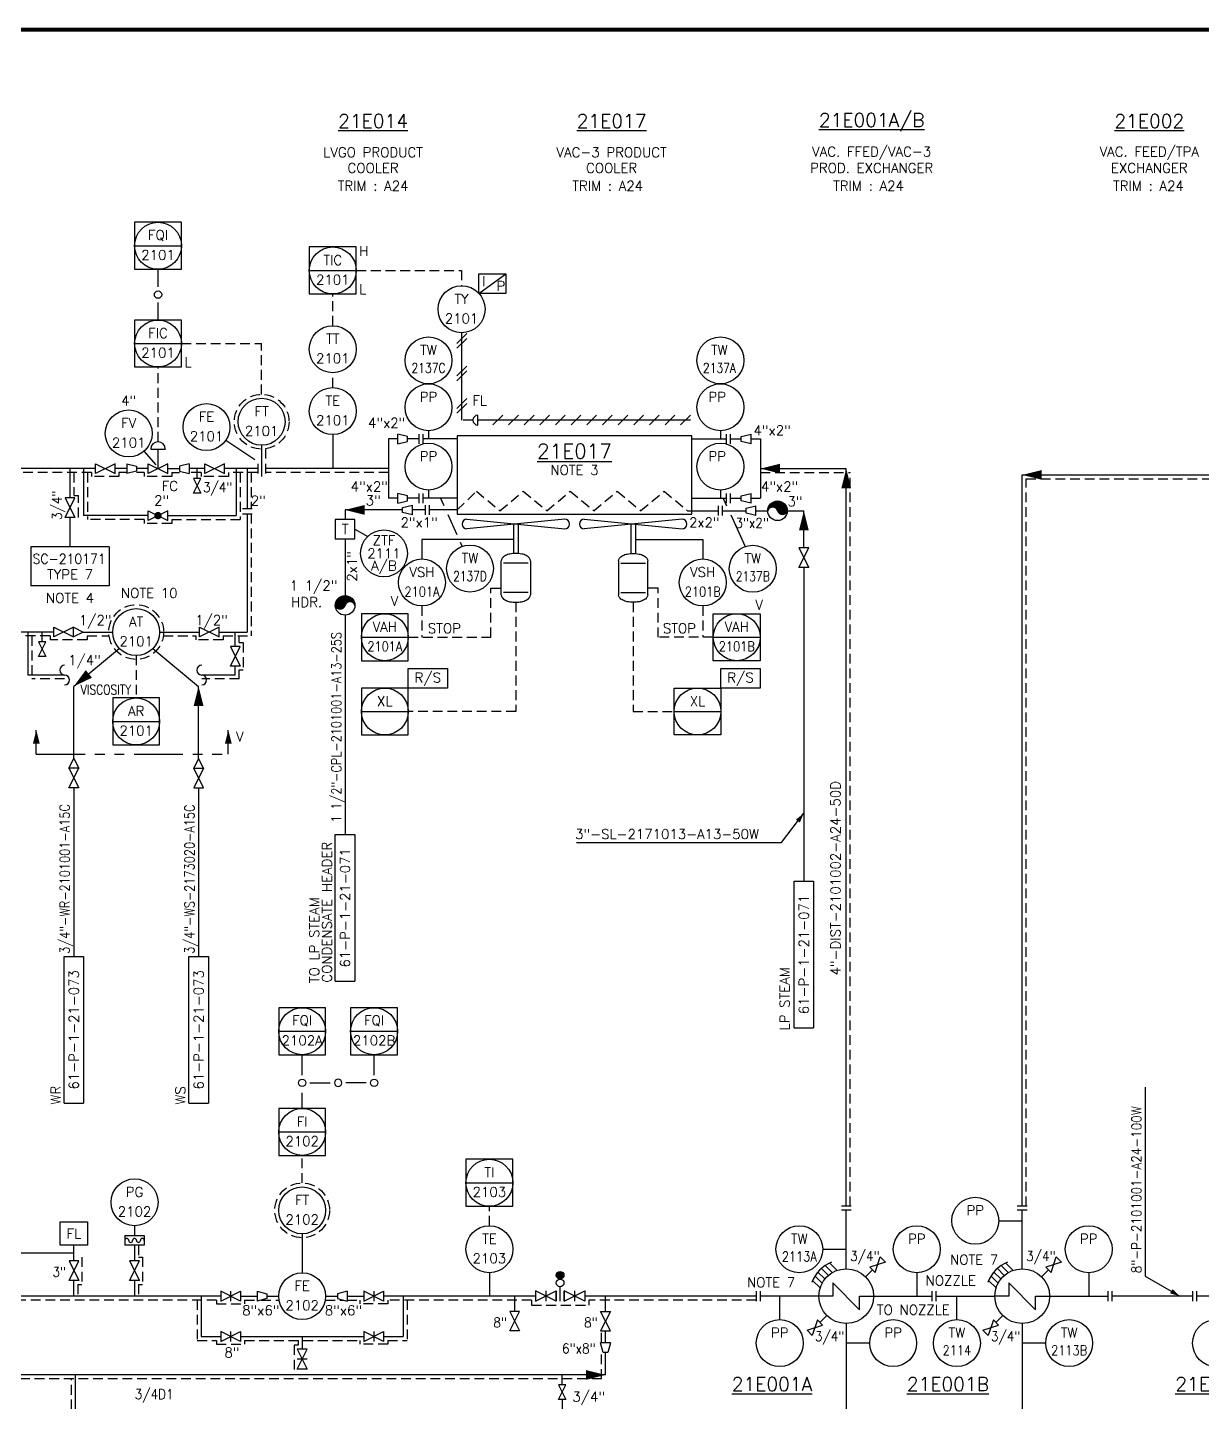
# Model space of a CAD drawing. Header units: millimetres. Extents: x 1928 to 2796, y 74 to 693.
# Drawn here: x 2079.7 to 2380.2, y 331 to 682.6 of the extents above; entities that cross this region are included whole.
import ezdxf
from ezdxf.enums import TextEntityAlignment as Align

# ---------------------------------------------------------------- set-up
doc = ezdxf.new("R2010")
doc.units = ezdxf.units.MM
doc.header["$LTSCALE"] = 10
doc.linetypes.add('HIDDEN', pattern=[0.375, 0.25, -0.125])
doc.linetypes.add('PHANTOM', pattern=[2.5, 1.25, -0.25, 0.25, -0.25, 0.25, -0.25])
for name, color, linetype in [('2', 2, 'Continuous'), ('3', 3, 'Continuous'), ('FTGS', 7, 'Continuous'), ('INST', 4, 'Continuous'), ('SYM', 7, 'Continuous'), ('TEXT', 7, 'Continuous'), ('UTSYM', 6, 'Continuous')]:
    doc.layers.add(name, color=color, linetype=linetype)
doc.styles.add('ROMANS', font='romans')
doc.styles.add('SIMPLEX', font='SIMPLEX.shx', dxfattribs={"width": 0.9})
doc.styles.get("Standard").update_dxf_attribs({"font": 'simplex.shx'})

# ---------------------------------------------------------------- blocks, each defined once
blk = doc.blocks.new('W1')
at = {"layer": '2'}
blk.add_lwpolyline([(0, 0, 0, 2.5, 0), (5, 0, 2.5, 2.5, 0)], format="xyseb", dxfattribs=at)
blk = doc.blocks.new('LV1')
for p, q in [((5, 1.25), (0, -1.25)), ((0, 1.25), (5, -1.25)), ((0, -1.25), (0, 1.25)), ((5, -1.25), (5, 1.25))]:
    blk.add_line(p, q)
blk = doc.blocks.new('LC17')
at = {"layer": 'FTGS'}
for p, q in [((-2.5, 2.5), (2.5, 2.5)), ((-2.5, 2.5), (-2.5, 0)), ((2.5, 0), (-2.5, 0)), ((2.5, 2.5), (2.5, 0))]:
    blk.add_line(p, q, dxfattribs=at)
at = {"layer": 'FTGS', "linetype": 'Continuous'}
for centre, start, end in [((-2, 1.25), 0, 180), ((-1, 1.25), 180, 0), ((0, 1.25), 0, 180), ((1, 1.25), 180, 0), ((2, 1.25), 0, 180)]:
    blk.add_arc(centre, 0.5, start, end, dxfattribs=at)
blk = doc.blocks.new('DDOT')
blk.add_circle((0, 0), 0.0375)
blk = doc.blocks.new('LB8')
for p, q in [((0, 1.25), (0, -1.25)), ((1, 1.25), (1, -1.25))]:
    blk.add_line(p, q)
blk = doc.blocks.new('RB9')
at = {"layer": 'SYM'}
blk.add_line((0, 0.05), (0, -0.05), dxfattribs=at)
blk.add_arc((0, 0), 0.05, 270, 90, dxfattribs=at)
blk = doc.blocks.new('PA07')
at = {"layer": 'SYM'}
for centre, start, end in [((0, 0.05), 90, 270), ((0, -0.05), 270, 90)]:
    blk.add_arc(centre, 0.05, start, end, dxfattribs=at)
blk = doc.blocks.new('RB2')
blk.add_blockref('PA07', (0, 0))
blk = doc.blocks.new('LV3')
for p, q in [((5, 1.25), (0, -1.25)), ((0, -1.25), (0, 1.25)), ((0, 1.25), (5, -1.25)), ((5, -1.25), (5, 1.25))]:
    blk.add_line(p, q)
at = {"const_width": 0.9375}
blk.add_lwpolyline([(2.03125, 0, 1), (2.96875, 0, 1)], format="xyb", close=True, dxfattribs=at)
blk = doc.blocks.new('UM00')
for p, q in [((0.1, 0.025), (0, 0.05)), ((0, -0.05), (0, 0.05)), ((0.1, -0.025), (0.1, 0.025)), ((0, -0.05), (0.1, -0.025))]:
    blk.add_line(p, q)
blk = doc.blocks.new('RB14')
at = {"layer": 'INST'}
for p, q in [((-0.047, -0.02), (0.053, 0.08)), ((-0.047, -0.069), (0.053, 0.031))]:
    blk.add_line(p, q, dxfattribs=at)
blk = doc.blocks.new('VALVE')
at = {"color": 7}
for p, q in [((0, 1.265), (0, -1.265)), ((0, -1.265), (5.06, 1.265)), ((5.06, -1.265), (0, 1.265)), ((2.53, 1.265), (2.53, -1.265)), ((5.06, 1.265), (5.06, -1.265)), ((5.06, 1.265), (5.06, -1.265))]:
    blk.add_line(p, q, dxfattribs=at)

msp = doc.modelspace()

# ---------------------------------------------------------------- linework, layer by layer
for p, q in [((2107.05, 626.78), (2119.05, 626.78)), ((2113.05, 616.28), (2113.05, 620.78)), ((2151.74, 620.46), (2163.74, 620.46)), ((2195.11, 614.59), (2201.99, 619.59)), ((2195.11, 614.59), (2195.11, 619.59)), ((2195.11, 619.59), (2201.99, 619.59)), ((2201.99, 619.59), (2201.99, 614.59)), ((2113.05, 607.78), (2113.05, 612.28)), ((2201.99, 614.59), (2195.11, 614.59)), ((2107.05, 601.78), (2119.05, 601.78)), ((2137.77, 572.01), (2130.39, 577.01)), ((2171.98, 577.37), (2171.98, 562.2)), ((2174.39, 576.12), (2174.39, 578.62)), ((2176.89, 577.99), (2174.39, 578.62)), ((2174.39, 576.12), (2176.89, 576.74)), ((2176.89, 576.74), (2176.89, 577.99)), ((2189.55, 577.37), (2180.74, 577.37)), ((2249.55, 577.37), (2258.37, 577.37)), ((2262.21, 577.99), (2264.71, 578.62)), ((2262.21, 576.74), (2262.21, 577.99)), ((2264.71, 576.12), (2262.21, 576.74)), ((2264.71, 576.12), (2264.71, 578.62)), ((2267.12, 577.37), (2267.12, 562.2)), ((2112.55, 570.78), (2109.5, 574.27)), ((2111.18, 574.78), (2114.93, 574.78)), ((2090.55, 562.28), (2090.55, 569.78)), ((2094, 569.78), (2094, 557.78)), ((2123.05, 567.28), (2123.05, 569.78)), ((2133.05, 569.78), (2133.05, 557.78)), ((2135.87, 569.78), (2135.87, 559.52)), ((2123.99, 567.28), (2122.11, 567.28)), ((2122.11, 567.28), (2123.99, 563.53)), ((2122.11, 563.53), (2123.99, 567.28)), ((2123.99, 563.53), (2122.11, 563.53)), ((2174.39, 560.95), (2174.39, 563.45)), ((2176.89, 562.82), (2174.39, 563.45)), ((2176.89, 561.57), (2176.89, 562.82)), ((2262.21, 562.82), (2264.71, 563.45)), ((2262.21, 561.57), (2262.21, 562.82)), ((2264.71, 560.95), (2264.71, 563.45)), ((2174.39, 560.95), (2176.89, 561.57)), ((2175.61, 559.85), (2178.11, 560.48)), ((2175.61, 558.6), (2175.61, 559.85)), ((2178.11, 557.98), (2178.11, 560.48)), ((2189.55, 562.2), (2180.74, 562.2)), ((2185.29, 562.2), (2186.13, 560.35)), ((2249.55, 562.2), (2258.37, 562.2)), ((2257.61, 562.15), (2258.45, 560.31)), ((2264.71, 560.95), (2262.21, 561.57)), ((2263.47, 559.64), (2265.97, 560.26)), ((2263.47, 558.39), (2263.47, 559.64)), ((2265.97, 557.76), (2265.97, 560.26)), ((2090.55, 549.78), (2090.55, 557.28)), ((2110.55, 557.78), (2094, 557.78)), ((2115.55, 557.78), (2133.05, 557.78)), ((2135.87, 558.27), (2135.87, 527.99)), ((2163.39, 556.81), (2158.39, 556.81)), ((2158.39, 556.81), (2158.39, 551.81)), ((2163.39, 551.81), (2163.39, 556.81)), ((2178.11, 557.98), (2175.61, 558.6)), ((2187.18, 558.02), (2189.48, 552.93)), ((2248.47, 559.01), (2249.55, 559.01)), ((2259.5, 557.98), (2263.18, 549.86)), ((2265.97, 557.76), (2263.47, 558.39)), ((2278.21, 549.51), (2278.21, 559.01)), ((2163.39, 554.31), (2166.71, 552.47)), ((2100.55, 549.78), (2080.55, 549.78)), ((2080.55, 549.78), (2080.55, 539.78)), ((2100.55, 549.78), (2100.55, 539.78)), ((2158.39, 551.81), (2163.39, 551.81)), ((2160.89, 551.81), (2160.89, 537.32)), ((2203.93, 551.68), (2180.55, 551.68)), ((2180.55, 551.68), (2180.55, 546.68)), ((2190.35, 551.02), (2190.86, 549.9)), ((2235.18, 551.68), (2252.35, 551.68)), ((2252.35, 551.68), (2252.35, 546.68)), ((2276.96, 549.51), (2279.46, 544.51)), ((2276.96, 544.51), (2279.46, 549.51)), ((2279.46, 549.51), (2276.96, 549.51)), ((2279.46, 544.51), (2276.96, 544.51)), ((2278.21, 544.51), (2278.21, 464.31)), ((2100.55, 539.78), (2080.55, 539.78)), ((2160.89, 532.32), (2160.89, 476.22)), ((2086.43, 527.99), (2077, 527.99)), ((2079.74, 527.99), (2079.74, 517.01)), ((2083.39, 525.49), (2083.39, 527.99)), ((2086.43, 529.24), (2091.43, 526.74)), ((2091.43, 529.24), (2086.43, 526.74)), ((2086.43, 526.74), (2086.43, 529.24)), ((2091.43, 529.24), (2093.93, 527.99)), ((2091.43, 526.74), (2091.43, 529.24)), ((2093.93, 527.99), (2091.43, 526.74)), ((2093.93, 527.99), (2101.47, 527.99)), ((2113.47, 527.99), (2123.68, 527.99)), ((2123.68, 529.24), (2128.68, 526.74)), ((2128.68, 529.24), (2123.68, 526.74)), ((2123.68, 526.74), (2123.68, 529.24)), ((2128.68, 526.74), (2128.68, 529.24)), ((2128.68, 527.99), (2135.87, 527.99)), ((2132.82, 524.31), (2132.82, 527.99)), ((2082.45, 521.74), (2084.33, 525.49)), ((2082.45, 525.49), (2084.33, 521.74)), ((2084.33, 525.49), (2082.45, 525.49)), ((2134.07, 524.31), (2131.57, 524.31)), ((2131.57, 524.31), (2134.07, 519.31)), ((2131.57, 519.31), (2134.07, 524.31)), ((2165.05, 526.68), (2177.05, 526.68)), ((2255.05, 526.68), (2267.05, 526.68)), ((2084.33, 521.74), (2082.45, 521.74)), ((2103.2, 523.78), (2091.51, 514.11)), ((2111.74, 523.78), (2123.43, 514.11)), ((2089.16, 517.01), (2079.74, 517.01)), ((2132.82, 517.01), (2124.24, 517.01)), ((2134.07, 519.31), (2131.57, 519.31)), ((2132.82, 517.01), (2132.82, 519.31)), ((2177.05, 513.68), (2177.05, 518.68)), ((2177.05, 518.68), (2187.05, 518.68)), ((2187.05, 518.68), (2187.05, 513.68)), ((2257.01, 513.68), (2257.01, 518.68)), ((2257.01, 518.68), (2267.01, 518.68)), ((2267.01, 518.68), (2267.01, 513.68)), ((2091.51, 495.7), (2091.51, 514.11)), ((2123.43, 495.7), (2123.43, 514.11)), ((2187.05, 513.68), (2177.05, 513.68)), ((2267.01, 513.68), (2257.01, 513.68)), ((2165.05, 507.68), (2177.05, 507.68)), ((2245.01, 507.68), (2257.01, 507.68)), ((2081.93, 496.8), (2081.93, 502.92)), ((2101.47, 505.15), (2113.47, 505.15)), ((2131.03, 496.8), (2131.03, 502.92)), ((2090.26, 493.2), (2091.51, 495.7)), ((2090.26, 493.2), (2092.76, 488.2)), ((2090.26, 488.2), (2092.76, 493.2)), ((2092.76, 493.2), (2090.26, 493.2)), ((2091.51, 495.7), (2092.76, 493.2)), ((2123.43, 495.7), (2122.18, 493.2)), ((2124.68, 488.2), (2122.18, 493.2)), ((2124.68, 493.2), (2122.18, 488.2)), ((2122.18, 493.2), (2124.68, 493.2)), ((2124.68, 493.2), (2123.43, 495.7)), ((2092.76, 488.2), (2090.26, 488.2)), ((2091.51, 488.2), (2091.51, 445.03)), ((2122.18, 488.2), (2124.68, 488.2)), ((2123.43, 488.2), (2123.43, 445.03)), ((2272.46, 474.19), (2278.21, 481.65)), ((2158.39, 438.72), (2158.39, 476.22)), ((2158.39, 476.22), (2163.39, 476.22)), ((2163.39, 476.22), (2163.39, 438.72)), ((2220.11, 474.19), (2272.46, 474.19)), ((2275.71, 426.81), (2275.71, 464.31)), ((2275.71, 464.31), (2280.71, 464.31)), ((2280.71, 464.31), (2280.71, 426.81)), ((2089.01, 407.53), (2089.01, 445.03)), ((2089.01, 445.03), (2094.01, 445.03)), ((2094.01, 445.03), (2094.01, 407.53)), ((2120.93, 407.53), (2120.93, 445.03)), ((2120.93, 445.03), (2125.93, 445.03)), ((2125.93, 445.03), (2125.93, 407.53)), ((2158.39, 438.72), (2163.39, 438.72)), ((2143.91, 425.92), (2155.91, 425.92)), ((2162.31, 425.92), (2174.31, 425.92)), ((2275.71, 426.81), (2280.71, 426.81)), ((2149.91, 414.72), (2149.91, 419.92)), ((2168.31, 414.72), (2168.31, 419.92)), ((2151.91, 412.72), (2157.11, 412.72)), ((2166.31, 412.72), (2161.11, 412.72)), ((2365.52, 411.65), (2365.52, 363.29)), ((2149.91, 406.17), (2149.91, 410.19)), ((2089.01, 407.53), (2094.01, 407.53)), ((2120.93, 407.53), (2125.93, 407.53)), ((2143.91, 400.17), (2155.91, 400.17)), ((2191.79, 387.18), (2203.79, 387.18)), ((2289.05, 365.18), (2289.05, 380.18)), ((2334.05, 365.18), (2334.05, 380.18)), ((2107.05, 376.18), (2107.05, 373.68)), ((2107.05, 371.18), (2107.05, 367.18)), ((2107.05, 362.18), (2107.05, 358.18)), ((2295.77, 364.9), (2294, 363.13)), ((2340.77, 364.9), (2339, 363.13)), ((2365.52, 363.29), (2374.35, 358.18)), ((2204.28, 354.27), (2204.28, 358.18)), ((2227.48, 354.27), (2227.48, 358.18)), ((2282.05, 358.18), (2267.05, 358.18)), ((2296.05, 358.18), (2311.05, 358.18)), ((2312.05, 358.18), (2327.05, 358.18)), ((2341.05, 358.18), (2356.05, 358.18)), ((2393.62, 358.18), (2378.62, 358.18)), ((2282.33, 351.47), (2284.1, 353.24)), ((2327.33, 351.47), (2329.1, 353.24)), ((2289.05, 351.18), (2289.05, 318.18)), ((2334.05, 351.18), (2334.05, 318.18)), ((2217.38, 335.53), (2215.5, 335.53)), ((2215.5, 335.53), (2217.38, 331.78)), ((2215.5, 331.78), (2217.38, 335.53)), ((2217.38, 331.78), (2215.5, 331.78))]:
    msp.add_line(p, q)
at = {"linetype": 'HIDDEN'}
for p, q in [((2163.74, 620.46), (2190.68, 620.46)), ((2190.68, 620.46), (2190.68, 616.55)), ((2157.74, 606.32), (2157.74, 614.46)), ((2119.05, 601.78), (2139.55, 601.78)), ((2139.55, 588.78), (2139.55, 601.78)), ((2113.05, 576.66), (2113.05, 595.78)), ((2157.74, 590.5), (2157.74, 594.32)), ((2193.58, 582.18), (2190.68, 582.18)), ((2096.05, 568.78), (2004.98, 568.78)), ((2091.55, 568.78), (2091.55, 562.88)), ((2095, 568.78), (2095, 556.78)), ((2096.05, 568.78), (2096.05, 567.78)), ((2103.05, 567.78), (2096.05, 567.78)), ((2103.05, 568.78), (2103.05, 567.78)), ((2105.05, 568.78), (2103.05, 568.78)), ((2109.55, 568.78), (2107.55, 568.78)), ((2109.55, 568.78), (2109.55, 567.78)), ((2116.55, 567.78), (2109.55, 567.78)), ((2116.55, 568.78), (2118.55, 568.78)), ((2116.55, 568.78), (2116.55, 567.78)), ((2124.05, 568.78), (2121.05, 568.78)), ((2124.05, 568.78), (2124.05, 567.78)), ((2131.05, 567.78), (2124.05, 567.78)), ((2138.55, 568.78), (2131.05, 568.78)), ((2131.05, 568.78), (2131.05, 567.78)), ((2134.05, 568.78), (2134.05, 556.78)), ((2136.87, 568.78), (2136.87, 559.52)), ((2171.98, 568.78), (2140.55, 568.78)), ((2267.12, 568.78), (2290.05, 568.78)), ((2091.55, 562.88), (2092.69, 562.88)), ((2092.69, 557.32), (2092.69, 562.88)), ((2189.55, 559.23), (2194.47, 564.01)), ((2194.47, 564.01), (2200.47, 559.01)), ((2200.47, 559.01), (2206.47, 564.01)), ((2206.47, 564.01), (2212.47, 559.01)), ((2212.47, 559.01), (2218.47, 564.01)), ((2218.47, 564.01), (2224.47, 559.01)), ((2224.47, 559.01), (2230.47, 564.01)), ((2230.47, 564.01), (2236.47, 559.01)), ((2236.47, 559.01), (2242.47, 564.01)), ((2242.47, 564.01), (2248.47, 559.01)), ((2109.55, 556.78), (2095, 556.78)), ((2109.55, 556.78), (2109.55, 555.78)), ((2116.55, 555.78), (2109.55, 555.78)), ((2116.55, 556.78), (2134.05, 556.78)), ((2116.55, 556.78), (2116.55, 555.78)), ((2136.87, 558.27), (2136.87, 526.99)), ((2198.14, 526.68), (2198.14, 539.23)), ((2198.14, 539.23), (2200.8, 539.23)), ((2240.96, 539.23), (2238.3, 539.23)), ((2240.96, 526.68), (2240.96, 539.23)), ((2180.55, 534.68), (2180.55, 526.73)), ((2204.55, 535.6), (2204.55, 507.68)), ((2234.55, 535.6), (2234.55, 507.68)), ((2252.35, 534.68), (2252.35, 526.73)), ((2085.43, 526.99), (2078, 526.99)), ((2080.74, 526.99), (2080.74, 516.01)), ((2085.43, 526.99), (2085.43, 525.99)), ((2094.91, 525.99), (2085.43, 525.99)), ((2094.91, 526.99), (2100.54, 526.99)), ((2094.91, 526.99), (2094.91, 525.99)), ((2114.4, 526.99), (2122.68, 526.99)), ((2122.68, 526.99), (2122.68, 525.99)), ((2129.68, 525.99), (2122.68, 525.99)), ((2129.68, 526.99), (2129.68, 525.99)), ((2129.68, 526.99), (2136.87, 526.99)), ((2133.82, 525.31), (2133.82, 526.99)), ((2133.82, 525.31), (2134.82, 525.31)), ((2134.82, 525.31), (2134.82, 518.31)), ((2177.05, 526.68), (2198.14, 526.68)), ((2255.05, 526.68), (2240.96, 526.68)), ((2107.47, 521.99), (2107.47, 511.15)), ((2133.82, 516.01), (2133.82, 518.31)), ((2133.82, 518.31), (2134.82, 518.31)), ((2089.16, 516.01), (2080.74, 516.01)), ((2133.82, 516.01), (2124.24, 516.01)), ((2204.55, 507.68), (2177.05, 507.68)), ((2234.55, 507.68), (2245.01, 507.68)), ((2149.91, 387.12), (2149.91, 394.17)), ((2197.79, 376.18), (2197.79, 381.18)), ((2108.05, 371.18), (2108.05, 368.18)), ((2108.05, 368.18), (2109.05, 368.18)), ((2109.05, 368.18), (2109.05, 361.18)), ((2092.55, 361.18), (2092.55, 358.18)), ((2092.55, 361.18), (2093.55, 361.18)), ((2108.05, 361.18), (2109.05, 361.18)), ((2108.05, 361.18), (2108.05, 358.18)), ((2128.01, 357.18), (2004.4, 357.18)), ((2208.58, 357.18), (2171.81, 357.18)), ((2208.58, 357.18), (2208.58, 355.87)), ((2208.58, 355.87), (2223.18, 355.87)), ((2266.05, 357.18), (2223.18, 357.18)), ((2223.18, 357.18), (2223.18, 355.87)), ((2226.48, 346.27), (2226.48, 349.27)), ((2226.48, 337.03), (2226.48, 343.77)), ((2226.48, 337.03), (1971.05, 337.03)), ((2090.93, 302.97), (2090.93, 337.03))]:
    msp.add_line(p, q, dxfattribs=at)
at = {"linetype": 'Continuous'}
msp.add_line((2190.68, 604.55), (2190.68, 582.18), dxfattribs=at)
at = {"extrusion": (0, 0, -1)}
for p, q in [((2157.74, 578.5), (2157.74, 569.78)), ((2182.22, 579.47), (2182.22, 577.37)), ((2256.88, 579.47), (2256.88, 577.37)), ((2139.55, 575.78), (2139.55, 567.78)), ((2138.55, 571.03), (2138.55, 568.53)), ((2140.55, 571.03), (2140.55, 568.53)), ((2182.22, 564.3), (2182.22, 562.2)), ((2256.88, 564.3), (2256.88, 562.2)), ((2256.31, 560.26), (2256.31, 557.76)), ((2257.31, 560.26), (2257.31, 557.76)), ((2328.05, 377.47), (2334.05, 377.47)), ((2149.91, 374.12), (2149.91, 364.18)), ((2283.05, 370.18), (2289.05, 370.18)), ((2091.55, 358.18), (2091.55, 362.18)), ((2197.79, 364.18), (2197.79, 358.18)), ((2307.09, 364.18), (2307.09, 358.18)), ((2351.05, 364.18), (2351.05, 358.18)), ((2272.05, 352.18), (2272.05, 358.18)), ((2317.34, 352.18), (2317.34, 358.18)), ((2295.05, 346.18), (2289.05, 346.18)), ((2340.05, 346.18), (2334.05, 346.18))]:
    msp.add_line(p, q, dxfattribs=at)
at = {"linetype": 'HIDDEN', "extrusion": (0, 0, -1)}
msp.add_line((2140.55, 574.85), (2140.55, 572.28), dxfattribs=at)
at = {"color": 7}
for p, q in [((2160.89, 559.23), (2160.89, 556.81)), ((2088.05, 377.18), (2095.05, 377.18)), ((2088.05, 371.18), (2088.05, 377.18)), ((2095.05, 377.18), (2095.05, 371.18)), ((2091.55, 369.18), (2034.61, 369.18)), ((2095.05, 371.18), (2088.05, 371.18)), ((2214.84, 356.87), (2209.58, 359.5)), ((2209.58, 356.87), (2214.84, 359.5)), ((2209.58, 359.5), (2209.58, 356.87)), ((2212.21, 359.5), (2212.21, 356.87)), ((2214.84, 359.5), (2214.84, 356.87)), ((2214.84, 359.5), (2214.84, 356.87)), ((2214.84, 356.87), (2214.84, 359.5)), ((2215.88, 356.87), (2215.88, 360.57)), ((2222.18, 356.87), (2216.92, 359.5)), ((2216.92, 356.87), (2222.18, 359.5)), ((2216.92, 356.87), (2216.92, 359.5)), ((2216.92, 359.5), (2216.92, 356.87)), ((2216.92, 359.5), (2216.92, 356.87)), ((2219.55, 359.5), (2219.55, 356.87)), ((2222.18, 359.5), (2222.18, 356.87))]:
    msp.add_line(p, q, dxfattribs=at)
at = {"linetype": 'PHANTOM'}
msp.add_line((2081.93, 496.8), (2131.03, 496.8), dxfattribs=at)
at = {"color": 7, "extrusion": (0, 0, -1)}
msp.add_line((2091.55, 367.18), (2091.55, 371.18), dxfattribs=at)
at = {"color": 7, "linetype": 'HIDDEN'}
for p, q in [((2093.55, 368.18), (2093.55, 361.18)), ((2123.09, 357.18), (2123.09, 346.88)), ((2128.01, 357.18), (2128.01, 356.18)), ((2128.01, 356.18), (2135.2, 356.18)), ((2135.2, 357.18), (2138.41, 357.18)), ((2135.2, 357.18), (2135.2, 356.18)), ((2139.41, 357.18), (2143.99, 357.18)), ((2155.83, 357.18), (2160.41, 357.18)), ((2161.41, 357.18), (2164.62, 357.18)), ((2164.62, 357.18), (2164.62, 356.18)), ((2171.81, 356.18), (2164.62, 356.18)), ((2171.81, 357.18), (2171.81, 356.18)), ((2176.73, 357.18), (2176.73, 346.88)), ((2123.09, 346.88), (2128.01, 346.88)), ((2128.01, 346.88), (2128.01, 345.88)), ((2128.01, 345.88), (2135.2, 345.88)), ((2135.2, 346.88), (2164.62, 346.88)), ((2135.2, 346.88), (2135.2, 345.88)), ((2147.91, 345.67), (2147.91, 338.48)), ((2148.91, 345.67), (2147.91, 345.67)), ((2148.91, 346.88), (2148.91, 345.67)), ((2164.62, 346.88), (2164.62, 345.88)), ((2171.81, 345.88), (2164.62, 345.88)), ((2171.81, 346.88), (2176.73, 346.88)), ((2171.81, 346.88), (2171.81, 345.88))]:
    msp.add_line(p, q, dxfattribs=at)
at = {"color": 0}
for p, q in [((2285.49, 364.21), (2283.68, 366.02)), ((2286.7, 364.78), (2284.8, 366.68)), ((2330.49, 364.21), (2328.68, 366.02)), ((2331.7, 364.78), (2329.8, 366.68)), ((2282.37, 360.27), (2280.44, 362.2)), ((2282.89, 361.51), (2281.07, 363.33)), ((2283.6, 362.57), (2281.82, 364.35)), ((2284.47, 363.47), (2282.69, 365.24)), ((2327.37, 360.27), (2325.44, 362.2)), ((2327.89, 361.51), (2326.07, 363.33)), ((2328.6, 362.57), (2326.82, 364.35)), ((2329.47, 363.47), (2327.69, 365.24))]:
    msp.add_line(p, q, dxfattribs=at)
at = {"color": 3}
for p, q in [((2124.09, 358.18), (2124.09, 347.88)), ((2134.14, 358.18), (2138.41, 358.18)), ((2140.91, 358.18), (2143.91, 358.18)), ((2155.91, 358.18), (2158.91, 358.18)), ((2161.41, 358.18), (2165.68, 358.18)), ((2175.73, 358.18), (2175.73, 347.88)), ((2124.09, 347.88), (2129.08, 347.88)), ((2134.14, 347.88), (2165.68, 347.88)), ((2149.91, 347.88), (2149.91, 344.6)), ((2170.74, 347.88), (2175.73, 347.88))]:
    msp.add_line(p, q, dxfattribs=at)
at = {"color": 6, "const_width": 1.07}
msp.add_lwpolyline([(1928.39, 682.05), (2790.55, 682.05), (2790.55, 84.43), (1928.39, 84.43), (1928.39, 682.05)], dxfattribs=at)
for points in [[(2107.05, 632.78), (2107.05, 620.78), (2119.05, 620.78), (2119.05, 632.78)], [(2151.74, 626.46), (2151.74, 614.46), (2163.74, 614.46), (2163.74, 626.46)], [(2107.05, 607.78), (2107.05, 595.78), (2119.05, 595.78), (2119.05, 607.78)], [(2177.05, 532.68), (2165.05, 532.68), (2165.05, 520.68), (2177.05, 520.68)], [(2255.05, 532.68), (2267.05, 532.68), (2267.05, 520.68), (2255.05, 520.68)], [(2177.05, 513.68), (2165.05, 513.68), (2165.05, 501.68), (2177.05, 501.68)], [(2245.01, 513.68), (2257.01, 513.68), (2257.01, 501.68), (2245.01, 501.68)], [(2101.47, 511.15), (2101.47, 499.15), (2113.47, 499.15), (2113.47, 511.15)], [(2143.91, 431.92), (2143.91, 419.92), (2155.91, 419.92), (2155.91, 431.92)], [(2162.31, 431.92), (2162.31, 419.92), (2174.31, 419.92), (2174.31, 431.92)], [(2143.91, 406.17), (2143.91, 394.17), (2155.91, 394.17), (2155.91, 406.17)], [(2191.79, 393.18), (2191.79, 381.18), (2203.79, 381.18), (2203.79, 393.18)]]:
    msp.add_lwpolyline(points, close=True)
for points in [[(2251.05, 553.18), (2251.05, 553.18, 0.155603)], [(2251.05, 553.18), (2251.05, 553.18, 0.139889)]]:
    msp.add_lwpolyline(points, format="xyb")
at = {"const_width": 1}
msp.add_lwpolyline([(2215.38, 363.53, -1), (2216.38, 363.53, -1)], format="xyb", close=True, dxfattribs=at)
for centre in [(2113.05, 626.78), (2157.74, 620.46), (2190.68, 610.55), (2113.05, 601.78), (2157.74, 600.32), (2182.22, 597.47), (2256.88, 597.47), (2182.22, 585.47), (2256.88, 585.47), (2139.55, 581.78), (2157.74, 584.5), (2105.55, 578.78), (2125.45, 580.42), (2182.22, 570.3), (2256.88, 570.3), (2170.84, 548.12), (2192.83, 544.23), (2265.15, 544.19), (2180.55, 540.68), (2252.35, 540.68), (2107.47, 527.99), (2171.05, 526.68), (2261.05, 526.68), (2171.05, 507.68), (2251.01, 507.68), (2107.47, 505.15), (2149.91, 425.92), (2168.31, 425.92), (2149.91, 400.17), (2197.79, 387.18), (2107.05, 382.18), (2149.91, 380.12), (2322.05, 377.47), (2197.79, 370.18), (2277.05, 370.18), (2307.09, 370.18), (2351.05, 370.18), (2149.91, 358.18), (2272.05, 346.18), (2301.05, 346.18), (2317.34, 346.18), (2346.05, 346.18), (2383.62, 346.18)]:
    msp.add_circle(centre, 6)
at = {"linetype": 'HIDDEN'}
for centre in [(2139.55, 581.78), (2107.47, 527.99), (2149.91, 380.12)]:
    msp.add_circle(centre, 7, dxfattribs=at)
at = {"color": 7}
for centre in [(2215.88, 363.53), (2215.88, 361.56)]:
    msp.add_circle(centre, 0.987, dxfattribs=at)
for centre, radius, start, end in [((2113.05, 574.78), 1.87, 0, 180), ((2289.05, 358.18), 9.5, 113.4055, 158.2736), ((2334.05, 358.18), 9.5, 113.4055, 158.2736)]:
    msp.add_arc(centre, radius, start, end)
for start, end in [(0, 180), (180, 0)]:
    msp.add_arc((2215.88, 363.53), 0.493, start, end, dxfattribs=at)
at = {"layer": '2', "color": 7}
msp.add_line((2249.24, 582.18), (2194.83, 582.18), dxfattribs=at)
at = {"layer": '2'}
for p, q in [((2249.55, 578.18), (2189.55, 578.18)), ((2189.55, 578.18), (2189.55, 558.18)), ((2249.55, 558.18), (2249.55, 578.18)), ((2189.55, 558.18), (2249.55, 558.18)), ((2192.05, 556.85), (2217.05, 554.35)), ((2217.05, 556.85), (2192.05, 554.35)), ((2203.93, 555.6), (2203.93, 548.1)), ((2205.18, 555.6), (2205.18, 548.1)), ((2222.05, 556.85), (2247.05, 554.35)), ((2247.05, 556.85), (2222.05, 554.35)), ((2233.93, 555.6), (2233.93, 548.1)), ((2235.18, 555.6), (2235.18, 548.1)), ((2200.8, 537.48), (2200.8, 546.23)), ((2207.68, 545.6), (2201.43, 545.6)), ((2208.3, 546.23), (2208.3, 537.48)), ((2230.8, 546.23), (2230.8, 537.48)), ((2231.43, 545.6), (2237.68, 545.6)), ((2238.3, 537.48), (2238.3, 546.23)), ((2207.68, 538.1), (2201.43, 538.1)), ((2231.43, 538.1), (2237.68, 538.1)), ((2292.45, 354.67), (2285.63, 361.59)), ((2337.45, 354.67), (2330.63, 361.59)), ((2285.63, 358.18), (2282.05, 358.18)), ((2292.45, 358.18), (2296.05, 358.18)), ((2330.63, 358.18), (2327.05, 358.18)), ((2337.45, 358.18), (2341.05, 358.18))]:
    msp.add_line(p, q, dxfattribs=at)
at = {"layer": '2', "linetype": 'Continuous'}
for p, q in [((2285.63, 361.59), (2285.63, 358.18)), ((2330.63, 361.59), (2330.63, 358.18)), ((2292.45, 354.67), (2292.45, 358.18)), ((2337.45, 354.67), (2337.45, 358.18))]:
    msp.add_line(p, q, dxfattribs=at)
at = {"layer": '2'}
for points in [[(2208.3, 546.23, 0.174705), (2208.07, 546.86, 0.104203), (2207.2, 547.55, 0.064948), (2206.07, 547.95, 0.051099), (2204.55, 548.1, 0.051099), (2203.04, 547.95, 0.064948), (2201.9, 547.55, 0.104203), (2201.03, 546.86, 0.174705), (2200.8, 546.23, 0.174705)], [(2230.8, 546.23, -0.174705), (2231.03, 546.86, -0.104203), (2231.9, 547.55, -0.064948), (2233.04, 547.95, -0.051099), (2234.55, 548.1, -0.051099), (2236.07, 547.95, -0.064948), (2237.2, 547.55, -0.104203), (2238.07, 546.86, -0.174705), (2238.3, 546.23, -0.174705)], [(2200.8, 537.48, 0.174705), (2201.03, 536.84, 0.104203), (2201.9, 536.15, 0.064948), (2203.04, 535.76, 0.051099), (2204.55, 535.6, 0.051099), (2206.07, 535.76, 0.064948), (2207.2, 536.15, 0.104203), (2208.07, 536.84, 0.174705), (2208.3, 537.48, 0.174705)], [(2238.3, 537.48, -0.174705), (2238.07, 536.84, -0.104203), (2237.2, 536.15, -0.064948), (2236.07, 535.76, -0.051099), (2234.55, 535.6, -0.051099), (2233.04, 535.76, -0.064948), (2231.9, 536.15, -0.104203), (2231.03, 536.84, -0.174705), (2230.8, 537.48, -0.174705)]]:
    msp.add_lwpolyline(points, format="xyb", dxfattribs=at)
for centre in [(2289.05, 358.18), (2334.05, 358.18)]:
    msp.add_circle(centre, 7, dxfattribs=at)
for centre, start, end in [((2192.05, 555.6), 90, 270), ((2217.05, 555.6), 270, 90), ((2222.05, 555.6), 90, 270), ((2247.05, 555.6), 270, 90)]:
    msp.add_arc(centre, 1.25, start, end, dxfattribs=at)
at = {"layer": '3', "color": 7}
for p, q in [((2174.39, 577.37), (2171.98, 577.37)), ((2179.74, 577.37), (2176.89, 577.37)), ((2259.37, 577.37), (2262.21, 577.37)), ((2264.71, 577.37), (2267.12, 577.37)), ((2175.61, 559.23), (2160.89, 559.23)), ((2174.39, 562.2), (2171.98, 562.2)), ((2179.74, 562.2), (2176.89, 562.2)), ((2181.37, 559.23), (2178.11, 559.23)), ((2189.55, 559.23), (2182.37, 559.23)), ((2259.37, 562.2), (2262.21, 562.2)), ((2264.71, 562.2), (2267.12, 562.2)), ((2249.55, 559.01), (2256.31, 559.01)), ((2257.31, 559.01), (2263.47, 559.01)), ((2265.97, 559.01), (2268.98, 559.01)), ((2273.98, 559.01), (2278.21, 559.01))]:
    msp.add_line(p, q, dxfattribs=at)
at = {"layer": '3'}
for p, q in [((2097.05, 569.78), (2003.98, 569.78)), ((2105.05, 569.78), (2102.05, 569.78)), ((2110.55, 569.78), (2107.55, 569.78)), ((2115.55, 569.78), (2118.55, 569.78)), ((2125.05, 569.78), (2121.05, 569.78)), ((2138.55, 569.78), (2130.05, 569.78)), ((2171.98, 569.78), (2140.55, 569.78)), ((2267.12, 569.78), (2289.05, 569.78)), ((2289.05, 381.18), (2289.05, 569.78)), ((2334.05, 568.18), (2588.05, 568.18)), ((2334.05, 381.18), (2334.05, 568.18)), ((2129.08, 358.18), (2003.4, 358.18)), ((2209.58, 358.18), (2170.74, 358.18)), ((2266.05, 358.18), (2222.18, 358.18)), ((2377.62, 358.18), (2357.05, 358.18)), ((2227.48, 346.27), (2227.48, 349.27)), ((2227.48, 338.03), (2227.48, 343.77)), ((2227.48, 338.03), (1972.05, 338.03)), ((2091.93, 303.97), (2091.93, 338.03)), ((2216.44, 335.53), (2216.44, 338.03)), ((2216.44, 331.78), (2216.44, 326.21))]:
    msp.add_line(p, q, dxfattribs=at)
at = {"layer": '3', "color": 7, "linetype": 'HIDDEN'}
for p, q in [((2290.05, 381.18), (2290.05, 568.78)), ((2335.05, 567.18), (2588.05, 567.18)), ((2335.05, 381.18), (2335.05, 567.18))]:
    msp.add_line(p, q, dxfattribs=at)
at = {"layer": 'INST'}
for p, q in [((2198.7, 580.96), (2201.2, 583.46)), ((2202.7, 580.96), (2205.2, 583.46)), ((2206.7, 580.96), (2209.2, 583.46)), ((2210.7, 580.96), (2213.2, 583.46)), ((2214.7, 580.96), (2217.2, 583.46)), ((2218.7, 580.96), (2221.2, 583.46)), ((2222.7, 580.96), (2225.2, 583.46)), ((2226.7, 580.96), (2229.2, 583.46)), ((2230.7, 580.96), (2233.2, 583.46)), ((2234.7, 580.96), (2237.2, 583.46)), ((2238.7, 580.96), (2241.2, 583.46)), ((2242.7, 580.96), (2245.2, 583.46)), ((2246.7, 580.96), (2249.2, 583.46))]:
    msp.add_line(p, q, dxfattribs=at)
at = {"layer": 'SYM'}
for p, q in [((2113.05, 569.78), (2113.05, 574.78)), ((2110.55, 571.03), (2115.55, 568.53)), ((2115.55, 571.03), (2110.55, 568.53)), ((2110.55, 568.53), (2110.55, 571.03)), ((2115.55, 568.53), (2115.55, 571.03)), ((2137.12, 559.52), (2134.62, 559.52)), ((2134.62, 558.27), (2137.12, 558.27)), ((2299.08, 366.89), (2295.11, 365.57)), ((2296.43, 364.24), (2297.76, 368.22)), ((2297.76, 368.22), (2299.08, 366.89)), ((2344.08, 366.89), (2340.11, 365.57)), ((2341.43, 364.24), (2342.76, 368.22)), ((2342.76, 368.22), (2344.08, 366.89)), ((2295.11, 365.57), (2296.43, 364.24)), ((2340.11, 365.57), (2341.43, 364.24)), ((2281.67, 352.13), (2280.35, 348.15)), ((2283, 350.8), (2281.67, 352.13)), ((2326.67, 352.13), (2325.35, 348.15)), ((2328, 350.8), (2326.67, 352.13)), ((2279.02, 349.48), (2283, 350.8)), ((2280.35, 348.15), (2279.02, 349.48)), ((2324.02, 349.48), (2328, 350.8)), ((2325.35, 348.15), (2324.02, 349.48))]:
    msp.add_line(p, q, dxfattribs=at)
at = {"layer": 'UTSYM', "color": 7}
for p, q in [((2269.29, 559.55), (2269.29, 560.22)), ((2269.6, 559.79), (2269.6, 560.66)), ((2269.92, 559.91), (2269.92, 560.96)), ((2270.23, 559.95), (2270.23, 561.18)), ((2270.54, 559.91), (2270.54, 561.33)), ((2270.85, 559.79), (2270.85, 561.43)), ((2271.17, 559.55), (2271.17, 561.49)), ((2271.48, 559.01), (2271.48, 561.51)), ((2271.79, 558.47), (2271.79, 561.49)), ((2272.1, 558.23), (2272.1, 561.43)), ((2272.42, 558.11), (2272.42, 561.33)), ((2272.73, 558.07), (2272.73, 561.18)), ((2273.04, 558.11), (2273.04, 560.96)), ((2273.35, 558.23), (2273.35, 560.66)), ((2273.67, 558.39), (2273.67, 560.22)), ((2158.71, 534.19), (2158.71, 536.03)), ((2159.02, 534.04), (2159.02, 536.47)), ((2159.33, 533.92), (2159.33, 536.77)), ((2159.64, 533.88), (2159.64, 536.98)), ((2159.96, 533.92), (2159.96, 537.14)), ((2160.27, 534.04), (2160.27, 537.24)), ((2160.58, 534.28), (2160.58, 537.3)), ((2160.89, 534.82), (2160.89, 537.32)), ((2161.21, 535.36), (2161.21, 537.3)), ((2161.52, 535.6), (2161.52, 537.24)), ((2161.83, 535.72), (2161.83, 537.14)), ((2162.14, 535.76), (2162.14, 536.98)), ((2162.46, 535.72), (2162.46, 536.77)), ((2162.77, 535.6), (2162.77, 536.47)), ((2163.08, 535.36), (2163.08, 536.03))]:
    msp.add_line(p, q, dxfattribs=at)
for centre in [(2271.48, 559.01), (2160.89, 534.82)]:
    msp.add_circle(centre, 2.5, dxfattribs=at)
for centre, start, end in [((2270.23, 558.65), 16.2602, 163.7398), ((2272.73, 559.38), 196.2602, 343.7398), ((2159.64, 535.18), 196.2602, 343.7398), ((2162.14, 534.46), 16.2602, 163.7398)]:
    msp.add_arc(centre, 1.3, start, end, dxfattribs=at)

# ---------------------------------------------------------------- block references
for name, p, xscale, yscale, zscale, rotation in [('DDOT', (2113.05, 614.28), 25, 25, 25, 90), ('RB9', (2194.83, 582.18), 25, 25, 25, 180), ('UM00', (2105.05, 569.78), -25, 25, 25, 180), ('UM00', (2121.05, 569.78), 25, 25, 25, 180), ('W1', (2081.93, 502.92), 0.7000000000000455, 0.7000000000000455, 0.7000000000000455, 270), ('W1', (2131.03, 502.92), 0.7000000000000455, 0.7000000000000455, 0.7000000000000455, 270), ('W1', (2278.21, 481.65), 0.5000000000000167, 0.5000000000000167, 0.5000000000000167, 232.1628944745793), ('DDOT', (2149.91, 412.72), 25, 25, 25, 90), ('DDOT', (2159.11, 412.72), -25, 25, 25, 270), ('DDOT', (2168.31, 412.72), 25, 25, 25, 90), ('UM00', (2138.41, 358.18), -25, 25, 25, 180), ('UM00', (2161.41, 358.18), 25, 25, 25, 180), ('W1', (2374.35, 358.18), 0.4999999999997642, 0.4999999999997642, 0.4999999999997642, 149.9524475987145), ('UM00', (2227.48, 346.27), -25, 25, 25, 90)]:
    msp.add_blockref(name, p, dxfattribs=dict(xscale=xscale, yscale=yscale, zscale=zscale, rotation=rotation))
at = {"xscale": 25, "yscale": 25, "zscale": 25}
for name, p in [('RB14', (2190.68, 602.31)), ('RB14', (2190.68, 594)), ('RB14', (2190.68, 585.69)), ('RB2', (2089.16, 517.01)), ('RB2', (2124.24, 517.01))]:
    msp.add_blockref(name, p, dxfattribs=at)
for name, p in [('LB8', (2179.74, 577.37)), ('LV1', (2097.05, 569.78)), ('W1', (2334.05, 568.18)), ('LB8', (2179.74, 562.2)), ('LB8', (2181.37, 559.23)), ('LV3', (2110.55, 557.78)), ('LC17', (2107.05, 371.18))]:
    msp.add_blockref(name, p)
at = {"xscale": -1}
for name, p in [('LB8', (2259.37, 577.37)), ('LV1', (2130.05, 569.78)), ('LB8', (2259.37, 562.2)), ('LB8', (2267.05, 358.18)), ('LB8', (2378.62, 358.18))]:
    msp.add_blockref(name, p, dxfattribs=at)
for name, p, rotation in [('W1', (2267.12, 569.78), 180), ('LB8', (2289.05, 380.18), 270), ('LB8', (2334.05, 380.18), 270), ('LV1', (2091.55, 367.18), 90), ('LB8', (2311.05, 358.18), 180), ('LB8', (2356.05, 358.18), 180), ('LV1', (2227.48, 349.27), 270)]:
    msp.add_blockref(name, p, dxfattribs=dict(at, rotation=rotation))
for name, p, rotation in [('W1', (2289.05, 569.78), 270), ('LV1', (2090.55, 557.28), 90), ('W1', (2278.21, 559.01), 270), ('W1', (2091.51, 514.11), 39.58680757397227), ('W1', (2123.43, 514.11), 270), ('LV1', (2107.05, 362.18), 90), ('LV1', (2204.28, 349.27), 90)]:
    msp.add_blockref(name, p, dxfattribs=dict(rotation=rotation))
at = {"color": 7}
msp.add_blockref('W1', (2160.89, 559.23), dxfattribs=at)
at = {"color": 6}
for p in [(2129.08, 358.18), (2129.08, 347.88)]:
    msp.add_blockref('VALVE', p, dxfattribs=at)
at = {"color": 6, "xscale": -1}
for p in [(2170.74, 358.18), (2170.74, 347.88)]:
    msp.add_blockref('VALVE', p, dxfattribs=at)
at = {"color": 6, "rotation": 270}
msp.add_blockref('VALVE', (2149.91, 344.6), dxfattribs=at)
at = {"layer": '3', "xscale": -1}
msp.add_blockref('W1', (2227.48, 338.03), dxfattribs=at)

# ---------------------------------------------------------------- texts
for s, p in [('LVGO PRODUCT', (2168.05, 650.68)), ('VAC-3 PRODUCT', (2229.05, 650.68)), ('VAC. FFED/VAC-3', (2295.55, 650.68)), ('VAC. FEED/TPA', (2366.55, 650.68)), ('COOLER', (2168.05, 646.68)), ('COOLER', (2229.05, 646.68)), ('PROD. EXCHANGER', (2295.55, 646.68)), ('EXCHANGER', (2366.55, 646.68)), ('TRIM : A24', (2168.05, 642.09)), ('TRIM : A24', (2228.04, 642.09)), ('TRIM : A24', (2294.73, 642.09)), ('TRIM : A24', (2366.32, 642.09)), ('FQI', (2113.05, 629.43)), ('2101', (2113.05, 624.43)), ('TIC', (2157.74, 623.1)), ('2101', (2157.74, 618.1)), ('TY', (2190.68, 613.19)), ('2101', (2190.68, 608.19)), ('FIC', (2113.05, 604.43)), ('TT', (2157.74, 602.97)), ('TW', (2182.22, 600.12)), ('TW', (2256.61, 600.12)), ('2101', (2113.05, 599.43)), ('2101', (2157.74, 597.97)), ('4"', (2105.55, 587.19)), ('TE', (2157.74, 587.15)), ('PP', (2182.22, 588.12)), ('PP', (2256.06, 588.12)), ('FE', (2125.45, 583.06)), ('FT', (2139.55, 584.43)), ('FV', (2105.55, 581.43)), ('2101', (2139.55, 579.43)), ('2101', (2157.74, 582.15)), ('4"x2"', (2171.53, 581.5)), ('4"x2"', (2270.11, 579.56)), ('2101', (2105.55, 576.43)), ('2101', (2125.45, 578.06)), ('PP', (2182.22, 572.95)), ('PP', (2256.06, 572.95)), ('4"x2"', (2167.09, 565.21)), ('4"x2"', (2272.01, 565.21)), ('2"', (2113.99, 561.64)), ('2"', (2138.69, 561.62)), ('3"', (2168.09, 561.64)), ('3"', (2275.95, 561.42)), ('2"x1"', (2179.85, 556.03)), ('2x2"', (2252.77, 556.03)), ('ZTF', (2170.84, 551.47)), ('2111', (2170.84, 548.12)), ('A/B', (2170.84, 544.8)), ('TW', (2192.83, 546.88)), ('TW', (2265.15, 546.83)), ('TYPE 7', (2090.55, 542.73)), ('1 1/2"', (2152.82, 539.71)), ('VSH', (2180.55, 543.33)), ('VSH', (2252.35, 543.33)), ('NOTE 4', (2090.55, 536.73)), ('NOTE 10', (2110.81, 537.96)), ('HDR.', (2151.05, 535.64)), ('1/2"', (2096.99, 530.85)), ('AT', (2107.47, 530.64)), ('1/2"', (2126.74, 530.85)), ('VAH', (2171.05, 529.33)), ('VAH', (2261.05, 529.33)), ('2101', (2107.47, 525.64)), ('1/4"', (2094.25, 520.64)), ('R/S', (2182.05, 516.18)), ('R/S', (2262.01, 516.18)), ('XL', (2171.05, 510.33)), ('XL', (2251.01, 510.33)), ('AR', (2107.47, 507.8)), ('2101', (2107.47, 502.8)), ('FQI', (2149.91, 428.57)), ('FQI', (2168.31, 428.57)), ('2102A', (2149.91, 423.57)), ('2102B', (2168.31, 423.57)), ('FI', (2149.91, 402.81)), ('2102', (2149.91, 397.81)), ('TI', (2197.79, 389.83)), ('PG', (2107.05, 384.83)), ('FT', (2149.91, 382.77)), ('2103', (2197.79, 384.83)), ('2102', (2107.05, 379.83)), ('PP', (2322.05, 380.11)), ('2102', (2149.91, 377.77)), ('TE', (2197.79, 372.83)), ('TW', (2277.05, 372.83)), ('PP', (2307.09, 372.83)), ('PP', (2351.05, 372.83)), ('2103', (2197.79, 367.83)), ('NOTE 7', (2321.76, 367.52)), ('NOTE 7', (2269.83, 361.71)), ('NOZZLE', (2315.77, 362.18)), ('FE', (2149.91, 360.83)), ('2102', (2149.91, 355.83)), ('TO NOZZLE', (2306.21, 354.68)), ('PP', (2272.05, 348.83)), ('PP', (2301.05, 348.83)), ('TW', (2317.34, 348.83)), ('TW', (2346.05, 348.83))]:
    msp.add_text(s, height=2.5).set_placement(p, align=Align.MIDDLE)
for s, p in [('H', (2164.5, 624.18)), ('L', (2164.5, 614.42)), ('L', (2119.81, 595.75)), ('FC', (2113.99, 564.11)), ('V', (2172.55, 534.68)), ('V', (2265.79, 533.72)), ('3"-SL-2171013-A13-50W', (2219.72, 475.08)), ('3/4"', (2219.01, 331.21))]:
    msp.add_text(s, height=2.5).set_placement(p)
for s, width, p in [('2137C', 0.8, (2182.22, 595.53)), ('2137A', 0.8, (2256.61, 595.53)), ('3"x2"', 0.9, (2264.97, 555.9)), ('2137D', 0.8, (2192.83, 542.29)), ('2137B', 0.8, (2265.15, 542.24)), ('2101A', 0.85, (2180.55, 538.33)), ('2101B', 0.85, (2252.35, 538.33)), ('2101A', 0.85, (2171.05, 524.33)), ('2101B', 0.85, (2261.05, 524.33)), ('VISCOSITY', 0.8, (2099.74, 513.25)), ('2113A', 0.85, (2277.05, 368.33)), ('2114', 0.85, (2317.34, 344.33)), ('2113B', 0.85, (2346.05, 344.33))]:
    msp.add_text(s, height=2.5, dxfattribs=dict(width=width)).set_placement(p, align=Align.MIDDLE)
for s, style, p in [('FL', 'SIMPLEX', (2195.31, 587.22)), ('NOTE 3', 'SIMPLEX', (2219.55, 569.45)), ('8"x6"', 'ROMANS', (2139.36, 354.56)), ('8"x6"', 'ROMANS', (2160.46, 354.56)), ('8"', 'ROMANS', (2131.97, 343.77))]:
    msp.add_text(s, height=2.5, dxfattribs=dict(style=style)).set_placement(p, align=Align.MIDDLE)
at = {"width": 0.9}
for s, p in [('3/4"', (2124.55, 563.78)), ('3/4"', (2290.05, 367.18)), ('3/4"', (2335.05, 367.18)), ('3"', (2086.07, 363.13)), ('8"', (2198.8, 350.21)), ('8"', (2222, 350.21)), ('3/4"', (2281.05, 346.68)), ('3/4"', (2326.05, 346.68)), ('6"x8"', (2216.37, 343.55)), ('3/4D1', (2107.09, 331.86))]:
    msp.add_text(s, height=2.5, dxfattribs=at).set_placement(p)
for s, width, p in [('3/4"', 0.9, (2088.45, 556.65)), ('1 1/2"-CPL-2101001-A13-25S', 0.85, (2159.89, 479.3)), ('3/4"-WR-2101001-A15C', 0.85, (2090.44, 445.74)), ('3/4"-WS-2173020-A15C', 0.85, (2122.36, 445.74)), ('8"-P-2101001-A24-100W', 0.9, (2364.51, 364.03))]:
    msp.add_text(s, height=2.5, rotation=90, dxfattribs=dict(width=width)).set_placement(p)
at = {"width": 0.956093}
msp.add_text('SC-210171', height=2.5, dxfattribs=at).set_placement((2080.98, 545.47), (2099.65, 545.47), align=Align.FIT)
for s, p in [('2x1"', (2162.66, 544.8)), ('61-P-1-21-071', (2160.89, 457.47)), ('61-P-1-21-071', (2278.21, 445.56)), ('61-P-1-21-073', (2091.51, 426.28)), ('61-P-1-21-073', (2123.43, 426.28))]:
    msp.add_text(s, height=2.5, rotation=90).set_placement(p, align=Align.MIDDLE)
at = {"linetype": 'HIDDEN'}
for p in [(2182.05, 527.68), (2242.16, 527.68)]:
    msp.add_text('STOP', height=2.5, dxfattribs=at).set_placement(p)
at = {"style": 'ROMANS'}
msp.add_text('V', height=2.5, dxfattribs=at).set_placement((2133.01, 499.97))
for s, p in [('4"-DIST-2101002-A24-50D', (2287.55, 440.18)), ('CONDENSATE HEADER', (2157.49, 438.35)), ('TO LP STEAM', (2154.25, 438.22)), ('LP STEAM', (2274.54, 426.13)), ('WR', (2088.11, 407.15)), ('WS', (2120.03, 407.15))]:
    msp.add_text(s, height=2.5, rotation=90).set_placement(p)
at = {"color": 7}
msp.add_text('FL', height=2.5, dxfattribs=at).set_placement((2091.55, 374.18), align=Align.MIDDLE)
msp.add_attdef('T', text='', height=2.5, dxfattribs=at).set_placement((2160.89, 554.31), align=Align.MIDDLE_CENTER)
at = {"layer": '2'}
for s, p in [('%%U21E001A/B', (2295.55, 658.68)), ('%%U21E014', (2168.05, 658.68)), ('%%U21E017', (2229.05, 658.68)), ('%%U21E002', (2366.55, 658.68)), ('%%U21E001A', (2270.05, 335.68)), ('%%U21E001B', (2315.05, 335.68)), ('%%U21E002', (2382.12, 335.68))]:
    msp.add_text(s, height=3.5, dxfattribs=at).set_placement(p, align=Align.MIDDLE)
at = {"layer": '2', "style": 'SIMPLEX'}
msp.add_text('%%U21E017', height=3.75, dxfattribs=at).set_placement((2219.55, 574.25), align=Align.MIDDLE)
at = {"layer": 'TEXT'}
for s, p in [('I', (2196.36, 617.72)), ('P', (2200.74, 616.47))]:
    msp.add_text(s, height=2.5, dxfattribs=at).set_placement(p, align=Align.MIDDLE)

doc.saveas('drawing.dxf')
